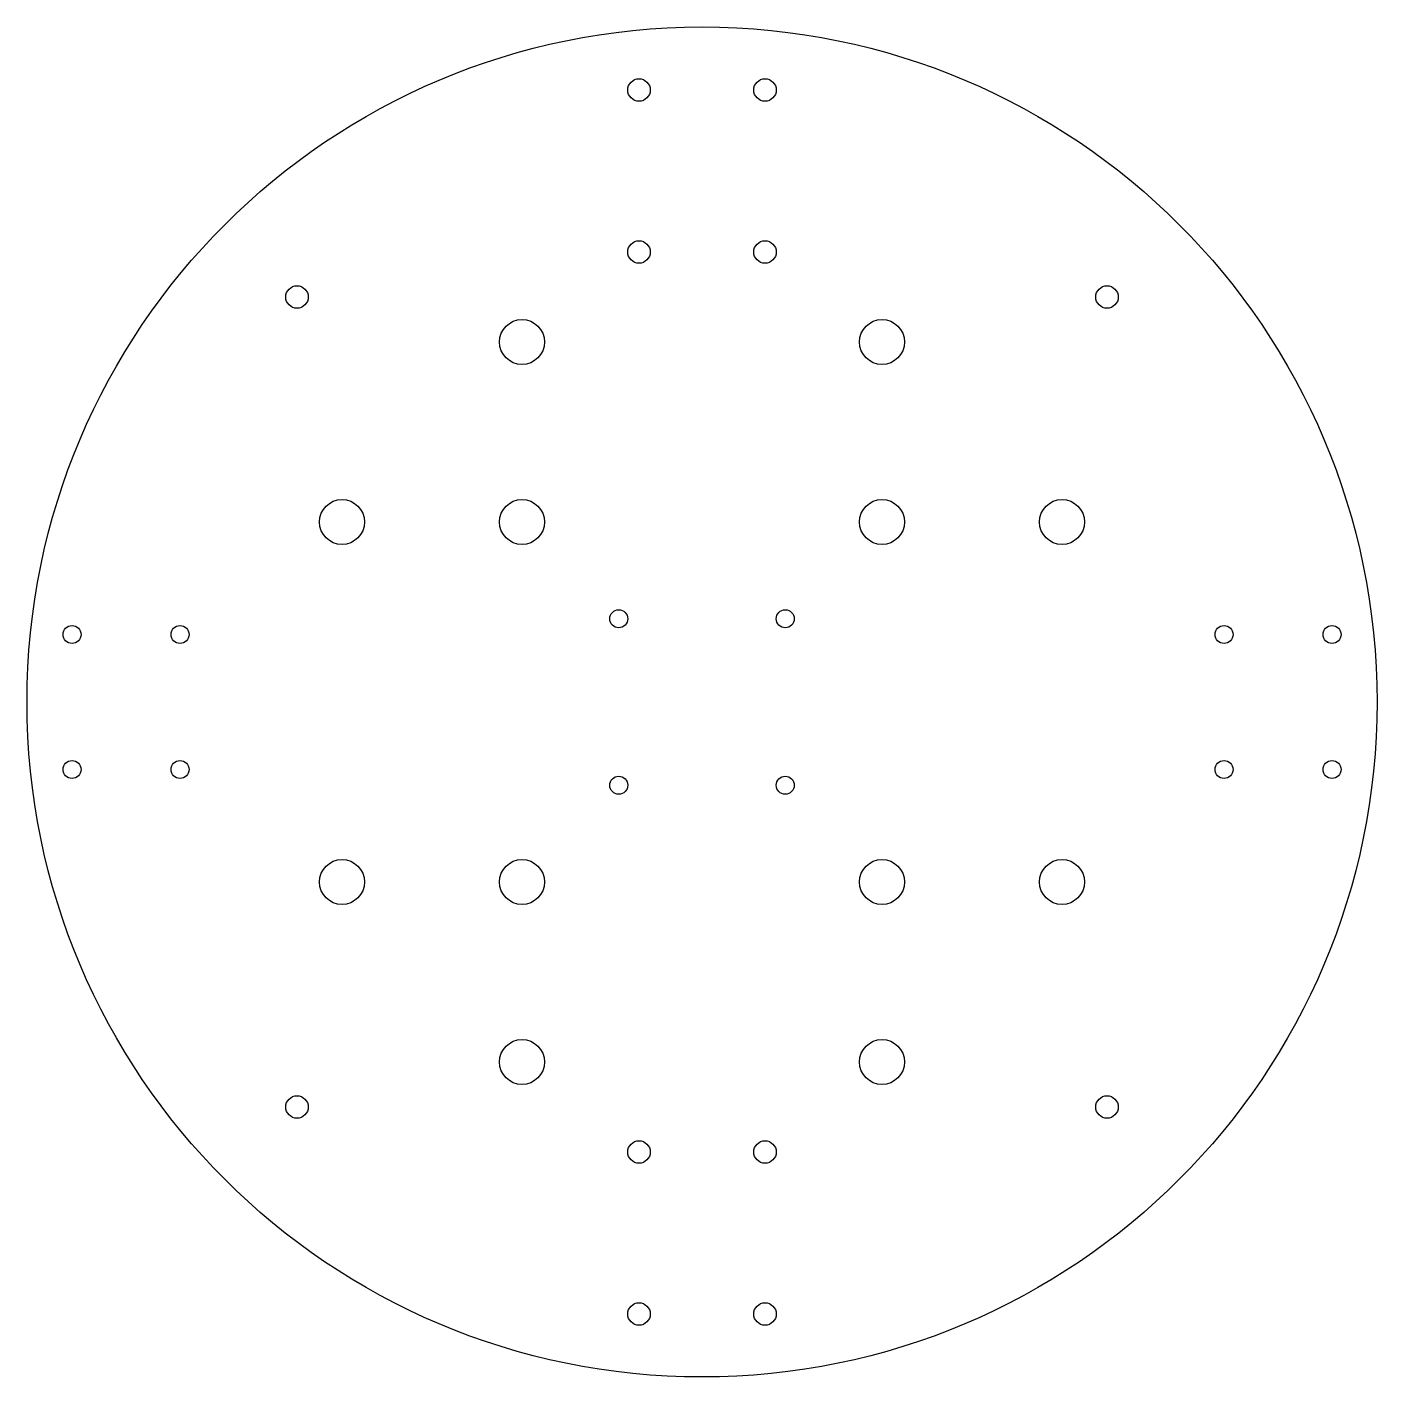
# Model space of a CAD drawing. Header units: millimetres. Extents: x -150 to 150, y -150 to 150.
import ezdxf

# ---------------------------------------------------------------- set-up
doc = ezdxf.new("R2010")
doc.units = ezdxf.units.MM

msp = doc.modelspace()

# ---------------------------------------------------------------- linework, layer by layer
at = {"color": 7, "linetype": 'Continuous', "lineweight": 25}
for centre, radius in [((0, 0), 150), ((-14, 136), 2.5), ((14, 136), 2.5), ((-14, 100), 2.5), ((14, 100), 2.5), ((-90, 90), 2.5), ((90, 90), 2.5), ((-40, 80), 5), ((40, 80), 5), ((-80, 40), 5), ((80, 40), 5), ((-40, 40), 5), ((40, 40), 5), ((-18.5, 18.5), 2), ((18.5, 18.5), 2), ((-140, 15), 2), ((-116, 15), 2), ((116, 15), 2), ((140, 15), 2), ((-140, -15), 2), ((-116, -15), 2), ((116, -15), 2), ((140, -15), 2), ((-18.5, -18.5), 2), ((18.5, -18.5), 2), ((-80, -40), 5), ((-40, -40), 5), ((40, -40), 5), ((80, -40), 5), ((-40, -80), 5), ((40, -80), 5), ((-90, -90), 2.5), ((90, -90), 2.5), ((-14, -100), 2.5), ((14, -100), 2.5), ((-14, -136), 2.5), ((14, -136), 2.5)]:
    msp.add_circle(centre, radius, dxfattribs=at)

doc.saveas('drawing.dxf')
